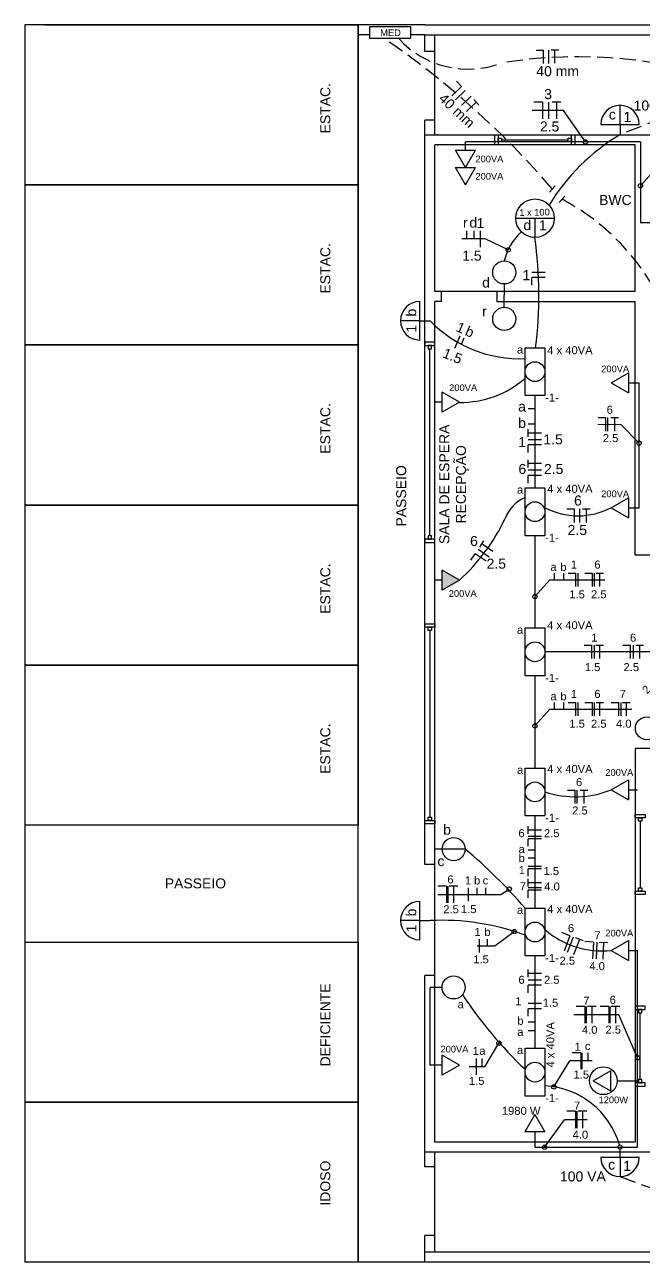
# Model space of a CAD drawing. Header units: millimetres. Extents: x 2676 to 2790, y 20 to 50.
# Drawn here: x 2676.21 to 2685.5, y 27.19 to 45.74 of the extents above; entities that cross this region are included whole.
import ezdxf

# ---------------------------------------------------------------- set-up
doc = ezdxf.new("R2010")
doc.units = ezdxf.units.MM
doc.linetypes.add('ACAD_ISO02W100', pattern=[15, 12, -3])
doc.layers.add('ARQ-FOLHA', color=7, linetype='Continuous', lineweight=50)
doc.layers.add('TESTE', color=6, linetype='Continuous', lineweight=25)
for name, color, linetype in [('BUILDING_ENVELOPE', 7, 'Continuous'), ('CIRCUITO 1', 3, 'Continuous'), ('CIRCUITO 2', 211, 'Continuous'), ('TOMADAS', 250, 'Continuous')]:
    doc.layers.add(name, color=color, linetype=linetype)
doc.styles.get("Standard").update_dxf_attribs({"font": 'arial.ttf', "height": 1.5})

msp = doc.modelspace()

# ---------------------------------------------------------------- hatches: boundary and pattern name
at = {"layer": 'CIRCUITO 1'}
h = msp.add_hatch(dxfattribs=at)
h.set_pattern_fill('ANSI31', color=5, angle=270)
h.set_pattern_definition([(315, (2680.68078, 44.11896), (0.0883883, 0.0883883), [])])
h.paths.add_polyline_path([(2683.323, 30.511, 1), (2683.323, 30.446, 1)])
h = msp.add_hatch(dxfattribs=at)
h.set_pattern_fill('ANSI31', color=5, angle=270)
h.set_pattern_definition([(315, (2681.50347, 43.46294), (0.0883883, 0.0883883), [])])
h.paths.add_polyline_path([(2684.146, 29.855, 1), (2684.146, 29.79, 1)])
at = {"layer": 'TOMADAS'}
h = msp.add_hatch(dxfattribs=at)
h.set_pattern_fill('ANSI31', color=211, angle=270)
h.set_pattern_definition([(315, (2681.97725, 57.62913), (0.0883883, 0.0883883), [])])
h.paths.add_polyline_path([(2684.62, 44.021, 1), (2684.62, 43.957, 1)])
h = msp.add_hatch(dxfattribs=at)
h.set_pattern_fill('ANSI31', color=211, angle=270)
h.set_pattern_definition([(315, (2682.8011, 56.97073), (0.0883883, 0.0883883), [])])
h.paths.add_polyline_path([(2685.444, 43.363, 1), (2685.444, 43.298, 1)])
h = msp.add_hatch(dxfattribs=at)
h.set_pattern_fill('ANSI31', color=211, angle=270)
h.set_pattern_definition([(315, (2680.81993, 56.00972), (0.0883883, 0.0883883), [])])
h.paths.add_polyline_path([(2683.462, 42.402, 1), (2683.462, 42.337, 1)])
at = {"layer": 'TOMADAS', "linetype": 'Continuous', "transparency": 33554687}
h = msp.add_hatch(dxfattribs=at)
h.set_pattern_fill('ANSI31', color=4, angle=-90)
h.set_pattern_definition([(315, (2682.78011, 53.11554), (0.0883883, 0.0883883), [])])
h.paths.add_polyline_path([(2685.455, 39.475, 1), (2685.39, 39.475, 1)])
at = {"layer": 'TOMADAS'}
h = msp.add_hatch(color=4, dxfattribs=at)
h.dxf.hatch_style = 1
h.paths.add_polyline_path([(2682.73, 37.418), (2682.47, 37.568), (2682.47, 37.268)])
h = msp.add_hatch(dxfattribs=at)
h.set_pattern_fill('ANSI31', color=211, angle=270)
h.set_pattern_definition([(315, (2681.2202, 50.81213), (0.0883883, 0.0883883), [])])
h.paths.add_polyline_path([(2683.863, 37.204, 1), (2683.863, 37.14, 1)])
h = msp.add_hatch(dxfattribs=at)
h.set_pattern_fill('ANSI31', color=211, angle=270)
h.set_pattern_definition([(315, (2681.2202, 48.87374), (0.0883883, 0.0883883), [])])
h.paths.add_polyline_path([(2683.863, 35.266, 1), (2683.863, 35.201, 1)])
h = msp.add_hatch(dxfattribs=at)
h.set_pattern_fill('ANSI31', color=211, angle=270)
h.set_pattern_definition([(315, (2680.83466, 46.42915), (0.0883883, 0.0883883), [])])
h.paths.add_polyline_path([(2683.477, 32.822, 1), (2683.477, 32.757, 1)])
h = msp.add_hatch(dxfattribs=at)
h.set_pattern_fill('ANSI31', color=211, angle=270)
h.set_pattern_definition([(315, (2680.91037, 45.79202), (0.0883883, 0.0883883), [])])
h.paths.add_polyline_path([(2683.553, 32.184, 1), (2683.553, 32.119, 1)])
at = {"layer": 'TOMADAS', "linetype": 'Continuous', "transparency": 33554687}
h = msp.add_hatch(dxfattribs=at)
h.set_pattern_fill('ANSI31', color=4, angle=-90)
h.set_pattern_definition([(315, (2682.75934, 43.90129), (0.0883883, 0.0883883), [])])
h.paths.add_polyline_path([(2685.434, 30.261, 1), (2685.369, 30.261, 1)])
h = msp.add_hatch(dxfattribs=at)
h.set_pattern_fill('ANSI31', color=1, scale=0.9, angle=-180)
h.set_pattern_definition([(225, (-78.443, 0), (2.0205576, -2.0205576), [])])
h.paths.add_polyline_path([(2684.013, 29.15), (2683.863, 29.41), (2683.713, 29.15)])
h = msp.add_hatch(dxfattribs=at)
h.set_pattern_fill('ANSI31', color=4, angle=-90)
h.set_pattern_definition([(315, (2681.36454, 42.55876), (0.0883883, 0.0883883), [])])
h.paths.add_polyline_path([(2684.04, 28.919, 1), (2683.975, 28.919, 1)])

# ---------------------------------------------------------------- linework, layer by layer
for p, q in [((2682.213, 45.745), (2676.213, 45.745)), ((2676.213, 45.745), (2676.213, 27.195)), ((2676.513, 45.745), (2681.213, 45.745)), ((2681.213, 27.195), (2681.213, 45.745)), ((2681.213, 45.745), (2681.213, 43.345)), ((2681.213, 45.595), (2681.213, 45.745)), ((2681.389, 45.595), (2681.213, 45.595)), ((2681.213, 45.595), (2681.213, 45.595)), ((2682.213, 45.595), (2681.997, 45.595)), ((2682.213, 45.345), (2682.213, 45.595)), ((2682.363, 44.095), (2682.363, 45.595)), ((2682.363, 45.345), (2682.213, 45.345)), ((2682.213, 33.155), (2682.213, 44.315)), ((2682.363, 44.315), (2682.213, 44.315)), ((2683.363, 44.02), (2684.363, 44.02)), ((2682.363, 41.745), (2682.363, 43.945)), ((2685.363, 43.945), (2682.363, 43.945)), ((2685.363, 41.745), (2685.363, 43.945)), ((2676.213, 43.345), (2681.213, 43.345)), ((2681.213, 43.345), (2676.213, 43.345)), ((2681.213, 43.345), (2681.213, 40.945)), ((2682.462, 41.595), (2682.462, 41.745)), ((2683.292, 41.745), (2683.292, 41.595)), ((2682.363, 28.995), (2682.363, 41.595)), ((2683.292, 41.595), (2685.363, 41.595)), ((2676.213, 40.945), (2681.213, 40.945)), ((2681.213, 40.945), (2676.213, 40.945)), ((2681.213, 40.945), (2681.213, 38.545)), ((2682.288, 38.085), (2682.288, 40.885)), ((2676.213, 38.545), (2681.213, 38.545)), ((2681.213, 38.545), (2676.213, 38.545)), ((2681.213, 38.545), (2681.213, 36.145)), ((2682.288, 36.665), (2682.288, 33.865)), ((2676.213, 36.145), (2681.213, 36.145)), ((2681.213, 36.145), (2676.213, 36.145)), ((2681.213, 36.145), (2681.213, 33.745)), ((2685.363, 34.895), (2685.363, 28.995)), ((2685.438, 33.807), (2685.438, 32.807)), ((2681.213, 33.745), (2676.213, 33.745)), ((2682.363, 33.155), (2682.213, 33.155)), ((2676.213, 31.995), (2681.213, 31.995)), ((2681.213, 31.995), (2681.213, 29.595)), ((2682.213, 28.625), (2682.213, 31.495)), ((2682.363, 31.495), (2682.213, 31.495)), ((2685.438, 29.932), (2685.438, 30.932)), ((2676.213, 29.595), (2681.213, 29.595)), ((2681.213, 29.595), (2676.213, 29.595)), ((2681.213, 29.595), (2681.213, 27.195)), ((2685.363, 28.995), (2682.363, 28.995)), ((2697.513, 28.845), (2682.213, 28.845)), ((2682.363, 27.345), (2682.363, 28.845)), ((2682.363, 28.625), (2682.213, 28.625)), ((2682.213, 27.195), (2682.213, 27.595)), ((2682.363, 27.595), (2682.213, 27.595)), ((2699.013, 27.345), (2682.213, 27.345)), ((2682.213, 27.195), (2676.213, 27.195)), ((2681.213, 27.195), (2676.513, 27.195)), ((2699.163, 27.195), (2682.213, 27.195))]:
    msp.add_line(p, q)
for points in [[(2681.997, 45.717), (2681.997, 45.538), (2681.389, 45.538), (2681.389, 45.717)], [(2683.263, 44.095), (2683.313, 44.095), (2683.313, 43.945), (2683.263, 43.945)], [(2683.313, 44.045), (2683.363, 44.045), (2683.363, 43.995), (2683.313, 43.995)], [(2684.363, 44.045), (2684.413, 44.045), (2684.413, 43.995), (2684.363, 43.995)], [(2684.413, 44.095), (2684.463, 44.095), (2684.463, 43.945), (2684.413, 43.945)], [(2682.363, 40.935), (2682.363, 40.985), (2682.213, 40.985), (2682.213, 40.935)], [(2682.313, 40.885), (2682.313, 40.935), (2682.263, 40.935), (2682.263, 40.885)], [(2682.363, 37.985), (2682.363, 38.035), (2682.213, 38.035), (2682.213, 37.985)], [(2682.313, 38.035), (2682.313, 38.085), (2682.263, 38.085), (2682.263, 38.035)], [(2682.363, 36.765), (2682.363, 36.715), (2682.213, 36.715), (2682.213, 36.765)], [(2682.313, 36.715), (2682.313, 36.665), (2682.263, 36.665), (2682.263, 36.715)], [(2682.363, 33.815), (2682.363, 33.765), (2682.213, 33.765), (2682.213, 33.815)], [(2682.313, 33.865), (2682.313, 33.815), (2682.263, 33.815), (2682.263, 33.865)], [(2685.513, 33.907), (2685.513, 33.857), (2685.363, 33.857), (2685.363, 33.907)], [(2685.463, 33.857), (2685.463, 33.807), (2685.413, 33.807), (2685.413, 33.857)], [(2685.513, 32.757), (2685.513, 32.707), (2685.363, 32.707), (2685.363, 32.757)], [(2685.463, 32.807), (2685.463, 32.757), (2685.413, 32.757), (2685.413, 32.807)], [(2685.513, 30.982), (2685.513, 31.032), (2685.363, 31.032), (2685.363, 30.982)], [(2685.463, 30.932), (2685.463, 30.982), (2685.413, 30.982), (2685.413, 30.932)], [(2685.513, 29.832), (2685.513, 29.882), (2685.363, 29.882), (2685.363, 29.832)], [(2685.463, 29.882), (2685.463, 29.932), (2685.413, 29.932), (2685.413, 29.882)]]:
    msp.add_lwpolyline(points, close=True)
msp.add_circle((2685.138, 28.922), 0.032)
at = {"layer": 'BUILDING_ENVELOPE', "color": 7, "linetype": 'Continuous'}
for p, q in [((2682.213, 45.745), (2699.163, 45.745)), ((2682.213, 45.595), (2699.013, 45.595)), ((2682.213, 44.095), (2697.513, 44.095)), ((2682.413, 44.095), (2682.398, 44.095)), ((2682.398, 43.945), (2682.413, 43.945)), ((2685.363, 41.745), (2682.363, 41.745)), ((2682.462, 41.595), (2682.363, 41.595)), ((2685.363, 37.795), (2685.363, 41.595)), ((2685.612, 37.795), (2685.363, 37.795)), ((2686.433, 34.895), (2685.363, 34.895))]:
    msp.add_line(p, q, dxfattribs=at)
at = {"layer": 'CIRCUITO 1', "color": 7}
for p, q in [((2683.879, 45.365), (2683.992, 45.365)), ((2683.992, 45.164), (2683.992, 45.365)), ((2684.069, 45.163), (2684.069, 45.365)), ((2684.106, 45.37), (2684.22, 45.37)), ((2684.163, 45.168), (2684.163, 45.37)), ((2682.684, 44.898), (2682.763, 44.817)), ((2682.618, 44.677), (2682.763, 44.817)), ((2682.672, 44.621), (2682.817, 44.761)), ((2682.761, 44.533), (2682.906, 44.673)), ((2682.838, 44.443), (2682.983, 44.583)), ((2682.944, 44.624), (2683.022, 44.542)), ((2685.138, 44.249), (2685.138, 44.095)), ((2684.018, 42.033), (2683.816, 42.033)), ((2684.018, 41.956), (2683.816, 41.956)), ((2683.816, 41.842), (2683.816, 41.956)), ((2683.402, 41.859), (2683.402, 41.684)), ((2683.402, 41.509), (2683.402, 41.684)), ((2682.659, 40.897), (2682.739, 41.081)), ((2682.76, 40.956), (2682.802, 41.053)), ((2683.863, 39.989), (2683.762, 39.989)), ((2683.863, 39.759), (2683.762, 39.759)), ((2684.81, 39.855), (2684.924, 39.855)), ((2684.924, 39.654), (2684.924, 39.855)), ((2684.958, 39.654), (2684.958, 39.855)), ((2685.002, 39.855), (2685.116, 39.855)), ((2685.059, 39.654), (2685.059, 39.855)), ((2683.762, 39.569), (2683.762, 39.682)), ((2683.963, 39.625), (2683.762, 39.625)), ((2683.963, 39.524), (2683.762, 39.524)), ((2683.963, 39.447), (2683.762, 39.447)), ((2683.762, 39.334), (2683.762, 39.447)), ((2683.762, 39.11), (2683.762, 39.224)), ((2683.963, 39.167), (2683.762, 39.167)), ((2683.963, 39.066), (2683.762, 39.066)), ((2683.963, 38.989), (2683.762, 38.989)), ((2683.762, 38.875), (2683.762, 38.989)), ((2684.343, 38.486), (2684.457, 38.486)), ((2684.457, 38.284), (2684.457, 38.486)), ((2684.534, 38.284), (2684.534, 38.486)), ((2684.578, 38.486), (2684.691, 38.486)), ((2684.635, 38.284), (2684.635, 38.486)), ((2683.176, 37.766), (2683.009, 37.879)), ((2683.034, 37.915), (2683.097, 38.009)), ((2683.232, 37.849), (2683.066, 37.962)), ((2682.902, 37.721), (2682.966, 37.815)), ((2683.132, 37.702), (2682.966, 37.815)), ((2684.158, 37.423), (2684.158, 37.524)), ((2684.294, 37.423), (2684.294, 37.524)), ((2684.361, 37.524), (2684.474, 37.524)), ((2684.474, 37.323), (2684.474, 37.524)), ((2684.509, 37.323), (2684.509, 37.524)), ((2684.61, 37.524), (2684.724, 37.524)), ((2684.724, 37.323), (2684.724, 37.524)), ((2684.758, 37.323), (2684.758, 37.524)), ((2684.779, 37.524), (2684.893, 37.524)), ((2684.836, 37.323), (2684.836, 37.524)), ((2684.602, 36.445), (2684.715, 36.445)), ((2684.715, 36.244), (2684.715, 36.445)), ((2684.755, 36.244), (2684.755, 36.445)), ((2684.777, 36.445), (2684.891, 36.445)), ((2684.834, 36.244), (2684.834, 36.445)), ((2685.182, 36.445), (2685.296, 36.445)), ((2685.296, 36.244), (2685.296, 36.445)), ((2685.341, 36.244), (2685.341, 36.445)), ((2685.377, 36.445), (2685.491, 36.445)), ((2685.434, 36.244), (2685.434, 36.445)), ((2684.158, 35.485), (2684.158, 35.586)), ((2684.294, 35.485), (2684.294, 35.586)), ((2684.361, 35.586), (2684.474, 35.586)), ((2684.474, 35.384), (2684.474, 35.586)), ((2684.509, 35.384), (2684.509, 35.586)), ((2684.61, 35.586), (2684.724, 35.586)), ((2684.724, 35.384), (2684.724, 35.586)), ((2684.758, 35.384), (2684.758, 35.586)), ((2684.779, 35.586), (2684.893, 35.586)), ((2684.836, 35.384), (2684.836, 35.586)), ((2685.007, 35.586), (2685.12, 35.586)), ((2685.12, 35.384), (2685.12, 35.586)), ((2685.155, 35.384), (2685.155, 35.586)), ((2685.176, 35.586), (2685.289, 35.586)), ((2685.233, 35.384), (2685.233, 35.586)), ((2684.35, 34.272), (2684.464, 34.272)), ((2684.464, 34.071), (2684.464, 34.272)), ((2684.498, 34.071), (2684.498, 34.272)), ((2684.542, 34.272), (2684.656, 34.272)), ((2684.599, 34.071), (2684.599, 34.272)), ((2683.762, 33.617), (2683.762, 33.73)), ((2683.963, 33.673), (2683.762, 33.673)), ((2683.963, 33.578), (2683.762, 33.578)), ((2683.963, 33.544), (2683.762, 33.544)), ((2683.762, 33.43), (2683.762, 33.544)), ((2683.863, 33.37), (2683.762, 33.37)), ((2683.863, 33.252), (2683.762, 33.252)), ((2683.963, 33.125), (2683.762, 33.125)), ((2683.963, 33.094), (2683.762, 33.094)), ((2683.762, 32.98), (2683.762, 33.094)), ((2683.762, 32.826), (2683.762, 32.94)), ((2683.963, 32.883), (2683.762, 32.883)), ((2682.866, 32.608), (2682.866, 32.809)), ((2682.998, 32.708), (2682.998, 32.809)), ((2683.127, 32.708), (2683.127, 32.809)), ((2683.963, 32.805), (2683.762, 32.805)), ((2683.963, 32.77), (2683.762, 32.77)), ((2683.762, 32.657), (2683.762, 32.77)), ((2683.033, 31.836), (2683.033, 32.037)), ((2683.152, 31.937), (2683.152, 32.037)), ((2683.762, 31.469), (2683.762, 31.582)), ((2683.963, 31.525), (2683.762, 31.525)), ((2683.963, 31.424), (2683.762, 31.424)), ((2683.963, 31.347), (2683.762, 31.347)), ((2683.762, 31.234), (2683.762, 31.347)), ((2683.963, 31.072), (2683.762, 31.072)), ((2683.963, 30.995), (2683.762, 30.995)), ((2683.762, 30.881), (2683.762, 30.995)), ((2683.762, 30.8), (2683.863, 30.8)), ((2683.762, 30.669), (2683.863, 30.669))]:
    msp.add_line(p, q, dxfattribs=at)
at = {"layer": 'CIRCUITO 1', "color": 4}
for p, q in [((2685.138, 44.249), (2685.138, 44.537)), ((2684.85, 44.249), (2685.425, 44.249)), ((2683.575, 42.845), (2684.15, 42.845)), ((2683.863, 42.845), (2683.863, 42.557)), ((2682.135, 41.019), (2682.135, 41.594)), ((2682.135, 41.307), (2681.848, 41.307)), ((2682.818, 33.387), (2682.471, 33.387)), ((2682.135, 32.028), (2682.135, 32.603)), ((2682.135, 32.316), (2681.848, 32.316)), ((2685.425, 28.767), (2684.85, 28.767)), ((2685.138, 28.767), (2685.138, 28.48))]:
    msp.add_line(p, q, dxfattribs=at)
at = {"layer": 'CIRCUITO 1', "color": 240, "linetype": 'Continuous', "ltscale": 0.02}
for p, q in [((2682.819, 43.867), (2682.819, 43.989)), ((2685.444, 43.989), (2682.819, 43.989)), ((2685.444, 43.989), (2685.444, 42.775)), ((2685.62, 42.775), (2685.444, 42.775)), ((2682.135, 41.307), (2682.29, 41.307)), ((2685.267, 40.378), (2685.423, 40.378)), ((2685.423, 38.505), (2685.423, 40.378)), ((2682.47, 40.085), (2682.363, 40.085)), ((2683.863, 40.186), (2683.863, 38.803)), ((2685.267, 38.505), (2685.423, 38.505)), ((2683.863, 38.086), (2683.863, 36.703)), ((2682.47, 37.418), (2682.363, 37.418)), ((2686.37, 36.345), (2684.011, 36.345)), ((2683.863, 35.986), (2683.863, 34.603)), ((2685.267, 34.278), (2685.402, 34.278)), ((2683.863, 33.886), (2683.863, 32.503)), ((2682.471, 33.387), (2682.363, 33.387)), ((2682.135, 32.316), (2682.29, 32.316)), ((2683.863, 31.786), (2683.863, 30.403)), ((2685.267, 31.87), (2685.402, 31.87)), ((2685.402, 28.919), (2685.402, 31.87)), ((2682.47, 31.314), (2682.292, 31.314)), ((2682.292, 30.149), (2682.292, 31.314)), ((2682.47, 30.149), (2682.292, 30.149)), ((2683.863, 29.15), (2683.863, 28.919)), ((2683.863, 28.919), (2685.402, 28.919))]:
    msp.add_line(p, q, dxfattribs=at)
at = {"layer": 'CIRCUITO 1', "color": 40, "linetype": 'ACAD_ISO02W100', "ltscale": 0.02}
for p, q in [((2684.079, 43.237), (2684.167, 43.329)), ((2684.225, 43.082), (2684.313, 43.174))]:
    msp.add_line(p, q, dxfattribs=at)
at = {"layer": 'CIRCUITO 1', "color": 6}
msp.add_line((2685.138, 28.767), (2685.138, 28.89), dxfattribs=at)
at = {"layer": 'CIRCUITO 1', "color": 4}
for centre, radius in [((2683.863, 42.845), 0.288), ((2683.402, 42.032), 0.173), ((2683.402, 41.336), 0.173), ((2682.644, 33.387), 0.173), ((2682.643, 31.314), 0.173)]:
    msp.add_circle(centre, radius, dxfattribs=at)
at = {"layer": 'CIRCUITO 1', "color": 5}
for centre in [(2683.323, 30.479), (2684.146, 29.823)]:
    msp.add_circle(centre, 0.0325, dxfattribs=at)
at = {"layer": 'CIRCUITO 1', "color": 40, "linetype": 'ACAD_ISO02W100', "ltscale": 0.02}
for centre, radius, start, end in [((2674.339, 34.884), 12.894, 40.6461, 55.7216), ((2682.859, 46.483), 1.404, 222.3161, 290.9407), ((2684.513, 37.941), 7.323, 69.9398, 99.0571), ((2682.652, 40.069), 3.461, 13.3841, 62.1354)]:
    msp.add_arc(centre, radius, start, end, dxfattribs=at)
at = {"layer": 'CIRCUITO 1', "color": 4}
for centre, start, end in [((2685.138, 44.249), 0, 180), ((2682.135, 41.307), 90, 270), ((2682.135, 32.316), 90, 270), ((2685.138, 28.767), 180, 0)]:
    msp.add_arc(centre, 0.288, start, end, dxfattribs=at)
at = {"layer": 'CIRCUITO 1', "color": 240, "linetype": 'Continuous', "ltscale": 0.02}
for centre, radius, start, end in [((2686.689, 41.467), 3.051, 120.5597, 148.9788), ((2684.242, 42.002), 0.865, 132.3361, 166.3861), ((2677.75, 41.695), 6.173, 352.6335, 8.0308), ((2683.64, 42.624), 1.886, 224.2971, 272.2666), ((2682.753, 41.548), 1.464, 269.0932, 311.0245), ((2683.944, 38.141), 0.566, 113.9488, 159.2758), ((2684.509, 39.47), 1.086, 242.7352, 297.3034), ((2680.719, 39.624), 2.985, 312.3582, 334.564), ((2684.464, 35.615), 1.443, 251.7168, 292.1191), ((2677.563, 27.162), 8.147, 40.9697, 49.8352), ((2682.475, 28.786), 3.535, 69.472, 92.9957), ((2684.869, 33.173), 1.31, 229.0834, 276.0357), ((2688.253, 34.845), 6.576, 213.6208, 226.351), ((2683.955, 28.616), 1.222, 15.9946, 87.3581)]:
    msp.add_arc(centre, radius, start, end, dxfattribs=at)
at = {"layer": 'CIRCUITO 1', "color": 240, "linetype": 'ACAD_ISO02W100', "ltscale": 0.02}
msp.add_arc((2692.032, 46.731), 19.51, 249.3061, 266.0489, dxfattribs=at)
at = {"layer": 'CIRCUITO 2', "color": 4}
msp.add_circle((2685.542, 35.198), 0.173, dxfattribs=at)
at = {"layer": 'TESTE', "color": 240, "linetype": 'ACAD_ISO02W100', "ltscale": 0.02}
msp.add_arc((2694.976, 20.03), 25.998, 99.4936, 112.2357, dxfattribs=at)
at = {"layer": 'TOMADAS', "color": 7}
for p, q in [((2683.975, 44.584), (2683.845, 44.584)), ((2683.975, 44.584), (2683.975, 44.335)), ((2684.064, 44.584), (2684.064, 44.335)), ((2684.249, 44.584), (2684.119, 44.584)), ((2684.184, 44.584), (2684.184, 44.335)), ((2682.838, 42.658), (2682.838, 42.534)), ((2682.946, 42.658), (2682.946, 42.534)), ((2683.039, 42.658), (2683.039, 42.409)), ((2682.537, 32.833), (2682.407, 32.833)), ((2682.537, 32.833), (2682.537, 32.583)), ((2682.555, 32.833), (2682.555, 32.583)), ((2682.705, 32.833), (2682.575, 32.833)), ((2682.64, 32.833), (2682.64, 32.583)), ((2684.388, 32.089), (2684.267, 32.136)), ((2684.388, 32.089), (2684.299, 31.856)), ((2684.438, 32.07), (2684.348, 31.837)), ((2684.531, 32.035), (2684.442, 31.802)), ((2684.592, 32.011), (2684.47, 32.058)), ((2684.74, 31.994), (2684.61, 32.001)), ((2684.74, 31.994), (2684.727, 31.745)), ((2684.793, 31.991), (2684.78, 31.742)), ((2684.958, 31.983), (2684.828, 31.99)), ((2684.893, 31.986), (2684.88, 31.737)), ((2684.612, 31.029), (2684.481, 31.029)), ((2684.612, 31.029), (2684.612, 30.779)), ((2684.629, 31.029), (2684.629, 30.779)), ((2684.78, 31.029), (2684.649, 31.029)), ((2684.714, 31.029), (2684.714, 30.779)), ((2684.969, 31.029), (2684.839, 31.029)), ((2684.969, 31.029), (2684.969, 30.779)), ((2684.987, 31.029), (2684.987, 30.779)), ((2685.137, 31.029), (2685.007, 31.029)), ((2685.072, 31.029), (2685.072, 30.779)), ((2682.981, 30.251), (2682.981, 30.002)), ((2683.066, 30.251), (2683.066, 30.126)), ((2684.551, 30.336), (2684.42, 30.336)), ((2684.551, 30.336), (2684.551, 30.087)), ((2684.568, 30.336), (2684.568, 30.087)), ((2684.654, 30.336), (2684.654, 30.212)), ((2684.473, 29.457), (2684.342, 29.457)), ((2684.473, 29.457), (2684.473, 29.207)), ((2684.49, 29.457), (2684.49, 29.207)), ((2684.641, 29.457), (2684.51, 29.457)), ((2684.575, 29.457), (2684.575, 29.207))]:
    msp.add_line(p, q, dxfattribs=at)
at = {"layer": 'TOMADAS', "color": 15}
for p, q in [((2684.293, 44.459), (2683.819, 44.459)), ((2684.62, 43.989), (2684.293, 44.459)), ((2685.444, 43.331), (2685.611, 43.516)), ((2683.114, 42.534), (2682.764, 42.534)), ((2683.46, 42.37), (2683.114, 42.534)), ((2683.863, 37.172), (2684.087, 37.423)), ((2684.087, 37.423), (2684.909, 37.423)), ((2683.863, 35.234), (2684.087, 35.485)), ((2684.087, 35.485), (2685.313, 35.485)), ((2682.405, 32.708), (2683.349, 32.708)), ((2683.349, 32.708), (2683.477, 32.789)), ((2683.259, 31.937), (2683.553, 32.152)), ((2682.994, 31.937), (2683.259, 31.937)), ((2685.12, 30.904), (2684.447, 30.904)), ((2685.402, 30.261), (2685.12, 30.904)), ((2683.113, 30.126), (2683.323, 30.479)), ((2683.113, 30.126), (2682.875, 30.126)), ((2684.146, 29.823), (2684.387, 30.212)), ((2684.723, 30.212), (2684.387, 30.212)), ((2684.007, 28.919), (2684.308, 29.332)), ((2684.644, 29.332), (2684.308, 29.332))]:
    msp.add_line(p, q, dxfattribs=at)
at = {"layer": 'TOMADAS', "color": 4, "linetype": 'Continuous'}
for p, q in [((2682.669, 43.867), (2682.969, 43.867)), ((2682.819, 43.607), (2682.669, 43.867)), ((2682.819, 43.607), (2682.969, 43.867)), ((2682.669, 43.607), (2682.969, 43.607)), ((2682.819, 43.347), (2682.669, 43.607)), ((2682.819, 43.347), (2682.969, 43.607)), ((2685.007, 40.378), (2685.267, 40.528)), ((2685.267, 40.528), (2685.267, 40.228)), ((2685.007, 40.378), (2685.267, 40.228)), ((2682.47, 39.935), (2682.47, 40.235)), ((2682.73, 40.085), (2682.47, 40.235)), ((2682.73, 40.085), (2682.47, 39.935)), ((2685.007, 38.505), (2685.267, 38.655)), ((2685.267, 38.655), (2685.267, 38.355)), ((2685.007, 38.505), (2685.267, 38.355)), ((2682.47, 37.268), (2682.47, 37.568)), ((2682.73, 37.418), (2682.47, 37.568)), ((2682.73, 37.418), (2682.47, 37.268)), ((2685.007, 34.278), (2685.267, 34.428)), ((2685.267, 34.428), (2685.267, 34.128)), ((2685.007, 34.278), (2685.267, 34.128)), ((2685.007, 31.87), (2685.267, 32.02)), ((2685.267, 32.02), (2685.267, 31.72)), ((2685.007, 31.87), (2685.267, 31.72)), ((2682.47, 29.999), (2682.47, 30.299)), ((2682.73, 30.149), (2682.47, 30.299)), ((2682.73, 30.149), (2682.47, 29.999)), ((2684.737, 29.915), (2684.997, 30.065)), ((2684.997, 30.065), (2684.997, 29.765)), ((2684.737, 29.915), (2684.997, 29.765)), ((2683.863, 29.41), (2683.713, 29.15)), ((2683.863, 29.41), (2684.013, 29.15)), ((2684.013, 29.15), (2683.713, 29.15))]:
    msp.add_line(p, q, dxfattribs=at)
at = {"layer": 'TOMADAS', "color": 15, "lineweight": 20}
for p, q in [((2685.151, 39.754), (2684.804, 39.754)), ((2685.423, 39.475), (2685.151, 39.754))]:
    msp.add_line(p, q, dxfattribs=at)
at = {"layer": 'TOMADAS', "color": 4, "linetype": 'Continuous', "ltscale": 0.02}
msp.add_line((2685.096, 29.915), (2685.402, 29.915), dxfattribs=at)
at = {"layer": 'TOMADAS', "color": 4}
for points in [[(2683.714, 40.186), (2683.714, 40.903), (2684.011, 40.903), (2684.011, 40.186)], [(2683.714, 38.086), (2683.714, 38.803), (2684.011, 38.803), (2684.011, 38.086)], [(2683.714, 35.986), (2683.714, 36.703), (2684.011, 36.703), (2684.011, 35.986)], [(2683.714, 33.886), (2683.714, 34.603), (2684.011, 34.603), (2684.011, 33.886)], [(2683.714, 31.786), (2683.714, 32.503), (2684.011, 32.503), (2684.011, 31.786)], [(2683.714, 29.686), (2683.714, 30.403), (2684.011, 30.403), (2684.011, 29.686)]]:
    msp.add_lwpolyline(points, close=True, dxfattribs=at)
at = {"layer": 'TOMADAS', "color": 211}
for centre in [(2684.62, 43.989), (2685.444, 43.331), (2683.462, 42.37), (2683.863, 37.172), (2683.863, 35.234), (2683.477, 32.789), (2683.553, 32.152)]:
    msp.add_circle(centre, 0.0325, dxfattribs=at)
at = {"layer": 'TOMADAS', "color": 4}
for centre, radius in [((2683.863, 40.545), 0.149), ((2683.863, 38.445), 0.149), ((2683.863, 36.345), 0.149), ((2683.863, 34.245), 0.149), ((2683.863, 32.145), 0.149), ((2683.863, 30.045), 0.149), ((2684.888, 29.915), 0.208)]:
    msp.add_circle(centre, radius, dxfattribs=at)
at = {"layer": 'TOMADAS', "color": 4, "linetype": 'Continuous'}
for centre in [(2685.423, 39.475), (2685.402, 30.261), (2684.007, 28.919)]:
    msp.add_circle(centre, 0.0325, dxfattribs=at)

# ---------------------------------------------------------------- texts
at = {"color": 2}
msp.add_text('MED', height=0.1, dxfattribs=at).set_placement((2681.542, 45.574))
for s, height, p in [('d', 0.15, (2682.879, 42.705)), ('r', 0.15, (2682.783, 42.702)), ('1', 0.15, (2682.988, 42.696)), ('1.5', 0.15, (2682.772, 42.209)), ('1', 0.15, (2683.675, 41.916)), ('a', 0.12, (2683.617, 33.328)), ('b', 0.12, (2683.617, 33.193)), ('1', 0.12, (2683.619, 33.014)), ('1.5', 0.12, (2683.991, 33)), ('1', 0.12, (2683.567, 31.047)), ('a', 0.12, (2682.703, 31.002)), ('1.5', 0.12, (2683.979, 31.025)), ('b', 0.12, (2683.599, 30.754)), ('a', 0.12, (2683.597, 30.588)), ('1', 0.12, (2682.927, 30.302)), ('a', 0.12, (2683.028, 30.305)), ('1.5', 0.12, (2682.873, 29.854))]:
    msp.add_text(s, height=height).set_placement(p)
msp.add_text('1.5', height=0.15, rotation=338.1502).set_placement((2682.464, 40.764))
at = {"color": 15}
for s, p in [('6', (2684.937, 39.914)), ('2.5', (2684.88, 39.489)), ('6', (2684.478, 34.332)), ('2.5', (2684.42, 33.907)), ('6', (2683.615, 33.566)), ('2.5', (2683.998, 33.566)), ('6', (2682.549, 32.873)), ('2.5', (2682.488, 32.426)), ('6', (2684.357, 32.142)), ('2.5', (2684.231, 31.655)), ('6', (2683.615, 31.369)), ('2.5', (2683.998, 31.369)), ('6', (2684.982, 31.068)), ('2.5', (2684.92, 30.622))]:
    msp.add_text(s, height=0.12, dxfattribs=at).set_placement(p)
at = {"color": 1}
for s, p in [('7', (2683.635, 32.771)), ('4.0', (2684.002, 32.768))]:
    msp.add_text(s, height=0.12, dxfattribs=at).set_placement(p)
at = {"layer": 'ARQ-FOLHA'}
for s, p in [('40 mm', (2683.883, 44.974)), ('BWC', (2684.824, 43.043)), ('PASSEIO', (2678.312, 32.799))]:
    msp.add_text(s, height=0.15, dxfattribs=at).set_placement(p)
for s, rotation, p in [('ESTAC.', 90, (2680.794, 44.115)), ('40 mm', 317.1669, (2682.406, 44.622)), ('ESTAC.', 90, (2680.794, 41.715)), ('ESTAC.', 90, (2680.794, 39.315)), ('PASSEIO', 90, (2681.932, 38.222)), ('ESTAC.', 90, (2680.794, 36.915)), ('ESTAC.', 90, (2680.794, 34.515)), ('DEFICIENTE', 90, (2680.794, 30.13)), ('IDOSO', 90, (2680.794, 28.043))]:
    msp.add_text(s, height=0.15, rotation=rotation, dxfattribs=at).set_placement(p)
at = {"layer": 'ARQ-FOLHA', "insert": (2682.428, 37.919), "char_height": 0.15, "attachment_point": 1, "rotation": 90}
msp.add_mtext_dynamic_manual_height_columns('\\pxqc;SALA DE ESPERA \\PRECEPÇÃO', width=1.87235, gutter_width=7.5, heights=[0], dxfattribs=at)
at = {"layer": 'CIRCUITO 1', "color": 2}
for s, p in [('3', (2684.002, 44.63)), ('2.5', (2683.937, 44.145))]:
    msp.add_text(s, height=0.15, dxfattribs=at).set_placement(p)
at = {"layer": 'CIRCUITO 1', "color": 7}
for s, height, p in [('100 VA', 0.15, (2685.342, 44.459)), ('d', 0.15, (2683.071, 41.806)), ('r', 0.15, (2683.071, 41.374)), ('a', 0.15, (2683.611, 39.947)), ('b', 0.15, (2683.611, 39.701)), ('1', 0.15, (2683.611, 39.413)), ('1.5', 0.15, (2683.989, 39.455)), ('b', 0.15, (2682.486, 33.604)), ('c', 0.15, (2682.4, 33.133)), ('1', 0.12, (2682.813, 32.858)), ('b', 0.12, (2682.95, 32.858)), ('c', 0.12, (2683.078, 32.858)), ('1.5', 0.12, (2682.753, 32.428)), ('1', 0.12, (2682.955, 32.086)), ('b', 0.12, (2683.104, 32.086)), ('1.5', 0.12, (2682.938, 31.675)), ('1', 0.12, (2684.456, 30.364)), ('c', 0.12, (2684.611, 30.376)), ('1.5', 0.12, (2684.441, 29.948)), ('100 VA', 0.15, (2684.238, 28.406))]:
    msp.add_text(s, height=height, dxfattribs=at).set_placement(p)
at = {"layer": 'CIRCUITO 1', "color": 4}
for s, p in [('c', (2684.971, 44.324)), ('1', (2685.191, 44.288)), ('d', (2683.69, 42.666)), ('1', (2683.921, 42.663)), ('c', (2684.96, 28.584)), ('1', (2685.187, 28.565))]:
    msp.add_text(s, height=0.15, dxfattribs=at).set_placement(p)
for s, height, rotation, p in [('1 x 100', 0.1, 1, (2683.627, 42.879)), ('b', 0.15, 90, (2682.082, 41.371)), ('1', 0.15, 90, (2682.085, 41.13)), ('b', 0.15, 90, (2682.082, 32.379)), ('1', 0.15, 90, (2682.085, 32.139))]:
    msp.add_text(s, height=height, rotation=rotation, dxfattribs=at).set_placement(p)
at = {"layer": 'CIRCUITO 1', "color": 7}
for s, height, rotation, p in [('1', 0.15, 335.9591, (2682.666, 41.159)), ('b', 0.15, 336.5738, (2682.802, 41.097)), ('2', 0.12, 48.6701, (2685.547, 35.706))]:
    msp.add_text(s, height=height, rotation=rotation, dxfattribs=at).set_placement(p)
at = {"layer": 'CIRCUITO 1', "color": 15}
for s, p in [('6', (2683.615, 39.011)), ('2.5', (2683.998, 39.011)), ('6', (2682.89, 37.931)), ('2.5', (2683.138, 37.591))]:
    msp.add_text(s, height=0.15, dxfattribs=at).set_placement(p)
at = {"layer": 'CIRCUITO 1', "color": 1}
for s, p in [('7', (2684.753, 32.036)), ('4.0', (2684.678, 31.574))]:
    msp.add_text(s, height=0.12, dxfattribs=at).set_placement(p)
at = {"layer": 'CIRCUITO 2', "color": 15}
for s, height, p in [('6', 0.15, (2684.449, 38.538)), ('2.5', 0.15, (2684.352, 38.097)), ('6', 0.12, (2684.753, 37.593)), ('2.5', 0.12, (2684.703, 37.147)), ('6', 0.12, (2685.288, 36.497)), ('2.5', 0.12, (2685.191, 36.056)), ('6', 0.12, (2684.753, 35.654)), ('2.5', 0.12, (2684.703, 35.208))]:
    msp.add_text(s, height=height, dxfattribs=at).set_placement(p)
at = {"layer": 'CIRCUITO 2', "color": 7}
for s, p in [('b', (2684.244, 37.555)), ('1', (2684.4, 37.593)), ('a', (2684.095, 37.557)), ('1.5', (2684.378, 37.147)), ('1', (2684.707, 36.497)), ('1.5', (2684.611, 36.056)), ('a', (2684.095, 35.619)), ('b', (2684.244, 35.617)), ('1', (2684.4, 35.654)), ('1.5', (2684.378, 35.208))]:
    msp.add_text(s, height=0.12, dxfattribs=at).set_placement(p)
at = {"layer": 'CIRCUITO 2', "color": 1}
for s, p in [('7', (2685.134, 35.654)), ('4.0', (2685.078, 35.208)), ('7', (2684.588, 31.056)), ('4.0', (2684.567, 30.619)), ('7', (2684.449, 29.484)), ('4.0', (2684.428, 29.047))]:
    msp.add_text(s, height=0.12, dxfattribs=at).set_placement(p)
at = {"layer": 'TOMADAS', "color": 2, "linetype": 'Continuous'}
for p in [(2682.97, 43.683), (2682.97, 43.423)]:
    msp.add_text('200VA', height=0.1, dxfattribs=at).set_placement(p)
at = {"layer": 'TOMADAS', "color": 7}
for s, p in [('a', (2683.593, 40.816)), ('4 x 40VA', (2684.047, 40.806)), ('-1-', (2684.015, 40.095)), ('a', (2683.593, 38.716)), ('4 x 40VA', (2684.047, 38.729)), ('-1-', (2684.015, 37.995)), ('4 x 40VA', (2684.047, 36.684)), ('a', (2683.593, 36.616)), ('-1-', (2684.015, 35.895)), ('a', (2683.593, 34.516)), ('4 x 40VA', (2684.047, 34.529)), ('-1-', (2684.015, 33.795)), ('a', (2683.593, 32.416)), ('4 x 40VA', (2684.047, 32.429)), ('-1-', (2684.015, 31.695)), ('a', (2683.593, 30.316)), ('-1-', (2684.015, 29.595)), ('1980 W', (2683.367, 29.405))]:
    msp.add_text(s, height=0.12, dxfattribs=at).set_placement(p)
at = {"layer": 'TOMADAS', "color": 15, "linetype": 'Continuous'}
for s, p in [('200VA', (2684.856, 40.536)), ('200VA', (2682.577, 40.253)), ('200VA', (2684.856, 38.663)), ('200VA', (2682.57, 37.169)), ('200VA', (2684.918, 34.486)), ('200VA', (2684.918, 32.078)), ('200VA', (2682.446, 30.339)), ('1200W', (2684.816, 29.579))]:
    msp.add_text(s, height=0.1, dxfattribs=at).set_placement(p)
at = {"layer": 'TOMADAS', "color": 7}
msp.add_text('4 x 40VA', height=0.12, rotation=90, dxfattribs=at).set_placement((2684.153, 30.114))

doc.saveas('drawing.dxf')
